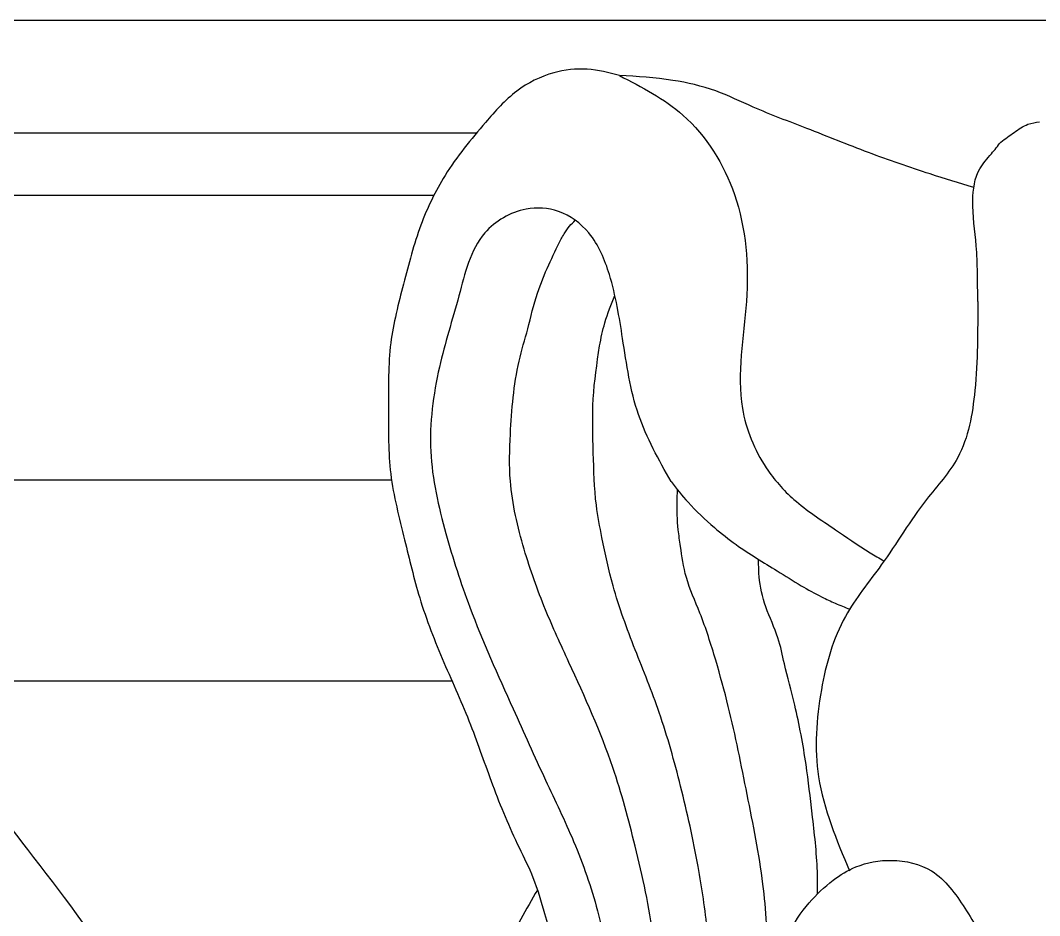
# Model space of a CAD drawing. Header units: millimetres. Extents: x 0 to 1128, y 0 to 3594.
# Drawn here: x 511.7 to 610.7, y 3506.6 to 3593.6 of the extents above; entities that cross this region are included whole.
import ezdxf

# ---------------------------------------------------------------- set-up
doc = ezdxf.new("R2010")
doc.units = ezdxf.units.MM
doc.layers.add('ceco.net 396 Corinthian column', color=7, linetype='Continuous')

msp = doc.modelspace()

# ---------------------------------------------------------------- linework, layer by layer
at = {"layer": 'ceco.net 396 Corinthian column'}
for p, q in [((880.743, 3593.56), (340.704, 3593.56)), ((556.012, 3582.618), (361.256, 3582.618)), ((551.87, 3576.562), (361.256, 3576.562)), ((547.759, 3548.897), (373.781, 3548.897)), ((553.632, 3529.371), (498.224, 3529.371))]:
    msp.add_line(p, q, dxfattribs=at)
for points, knots in [([(569.896, 3588.206), (568.861, 3588.47), (566.762, 3589.004), (563.211, 3588.62), (559.678, 3586.823), (556.376, 3583.11), (552.965, 3578.936), (550.348, 3573.537), (548.934, 3567.985), (547.377, 3562.078), (547.491, 3555.849), (547.392, 3549.395), (549.007, 3543.33), (550.423, 3537.134), (552.778, 3531.19), (555.494, 3525.281), (557.535, 3519.131), (559.604, 3514.198), (561.654, 3510.184), (562.511, 3507.1), (563.551, 3503.748), (564.969, 3499.065), (565.511, 3492.877), (566.588, 3486.401), (565.984, 3481.01), (565.739, 3477.829), (565.282, 3473.916)], [0, 0, 0, 0, 0.00228413, 0.00463266, 0.0075141, 0.01058839, 0.01524147, 0.01909302, 0.02337117, 0.02756967, 0.03215925, 0.03670964, 0.04139715, 0.04557582, 0.05038917, 0.05511305, 0.05956858, 0.06431572, 0.06662045, 0.06924183, 0.07117663, 0.07418343, 0.07973824, 0.08451047, 0.08821997, 0.0913591, 0.0913591, 0.0913591, 0.0913591]), ([(569.896, 3588.206), (572.073, 3587.078), (577.001, 3584.525), (582.008, 3576.436), (582.716, 3566.262), (580.836, 3557.175), (583.531, 3550.512), (586.935, 3546.661), (590.472, 3544.393), (593.321, 3542.393), (595.136, 3541.314), (595.61, 3541.029)], [0, 0, 0, 0, 0.00521564, 0.01180655, 0.01931041, 0.02677337, 0.03123646, 0.03417402, 0.03771362, 0.04026181, 0.04109032, 0.04109032, 0.04109032, 0.04109032]), ([(604.325, 3577.335), (602.908, 3577.757), (599.471, 3578.798), (594.047, 3580.675), (588.373, 3582.989), (583.371, 3584.85), (579.203, 3586.883), (574.794, 3587.915), (571.629, 3588.103), (569.896, 3588.206)], [0.00131034, 0.00131034, 0.00131034, 0.00131034, 0.00449134, 0.00904041, 0.01365417, 0.01767804, 0.02052328, 0.02360583, 0.02734063, 0.02734063, 0.02734063, 0.02734063]), ([(606.952, 3581.743), (607.383, 3582.055), (608.23, 3582.669), (609.433, 3583.52), (610.335, 3583.651), (610.723, 3583.703)], [0, 0, 0, 0, 0.001150249, 0.002262674, 0.003093544, 0.003093544, 0.003093544, 0.003093544]), ([(604.713, 3566.249), (604.706, 3567.18), (604.694, 3568.98), (604.594, 3572.269), (604.03, 3575.589), (604.488, 3578.887), (605.978, 3580.494), (606.655, 3581.363), (606.952, 3581.743)], [0, 0, 0, 0, 0.01111387, 0.02149698, 0.0391383, 0.05161337, 0.05901317, 0.06479138, 0.06479138, 0.06479138, 0.06479138]), ([(574.911, 3548.745), (573.721, 3550.868), (571.29, 3555.206), (570.285, 3562.273), (569.305, 3568.303), (567.418, 3572.881), (564.228, 3575.281), (560.274, 3575.511), (555.75, 3572.838), (554.328, 3566.508), (552.112, 3559.639), (551.074, 3551.686), (552.881, 3543.857), (555.568, 3535.497), (559.141, 3527.634), (562.529, 3520.054), (565.636, 3513.671), (568.119, 3506.662), (569.35, 3498.62), (569.914, 3491.101), (570.761, 3484.159), (570.157, 3479.794), (569.778, 3477.27), (569.384, 3474.705)], [0, 0, 0, 0, 0.0051914, 0.01061356, 0.01515515, 0.01839719, 0.02099199, 0.02326014, 0.02657161, 0.03130246, 0.03645804, 0.04236676, 0.04819046, 0.05357678, 0.06127623, 0.06674048, 0.07145108, 0.07655146, 0.08267181, 0.08888049, 0.09281063, 0.09765467, 0.09829348, 0.09829348, 0.09829348, 0.09829348]), ([(564.221, 3572.321), (564.321, 3572.492), (564.568, 3572.914), (565.029, 3573.603), (565.424, 3573.934), (565.596, 3574.15)], [0, 0, 0, 0, 0.000425473, 0.001049836, 0.001643701, 0.001643701, 0.001643701, 0.001643701]), ([(561.006, 3563.584), (561.282, 3564.758), (561.781, 3566.886), (562.981, 3569.767), (563.815, 3571.484), (564.221, 3572.321)], [0, 0, 0, 0, 0.01435435, 0.02603675, 0.03713608, 0.03713608, 0.03713608, 0.03713608]), ([(567.961, 3561.932), (568.114, 3562.686), (568.456, 3564.371), (569.09, 3565.968), (569.452, 3566.847)], [0, 0, 0, 0, 0.001651218, 0.003691704, 0.003691704, 0.003691704, 0.003691704]), ([(604.713, 3566.249), (604.712, 3563.382), (604.711, 3558.292), (603.522, 3551.293), (598.99, 3546.422), (595.828, 3541.001), (591.21, 3535.476), (589.183, 3528.254), (588.616, 3519.557), (590.993, 3513.919), (592.257, 3510.919)], [0, 0, 0, 0, 0.034439, 0.0611463, 0.0813707, 0.1120908, 0.1363014, 0.1661818, 0.1998369, 0.2381245, 0.2381245, 0.2381245, 0.2381245]), ([(572.84, 3474.893), (573.773, 3480.249), (574.311, 3486.16), (573.955, 3495.1), (573.456, 3504.439), (571.575, 3512.968), (569.154, 3522.042), (565.764, 3529.536), (562.546, 3536.467), (560.48, 3542.309), (559.121, 3548.058), (559.289, 3554.226), (559.716, 3559.22), (560.7, 3562.547), (561.006, 3563.584)], [0.00620397, 0.00620397, 0.00620397, 0.00620397, 0.01191752, 0.01892972, 0.02545085, 0.03200128, 0.03768054, 0.04563179, 0.04964779, 0.05412209, 0.05896795, 0.06222949, 0.06736225, 0.06968662, 0.06968662, 0.06968662, 0.06968662]), ([(576.204, 3474.09), (577.249, 3477.578), (577.932, 3481.141), (578.46, 3486.547), (578.856, 3492.121), (578.97, 3498.259), (578.577, 3504.709), (577.541, 3511.905), (575.941, 3518.993), (573.998, 3526.072), (571.387, 3532.409), (569.31, 3538.024), (568.288, 3542.775), (567.473, 3547.072), (567.36, 3551.595), (567.201, 3556.78), (567.709, 3560.222), (567.961, 3561.932)], [0.00497226, 0.00497226, 0.00497226, 0.00497226, 0.00862428, 0.0127749, 0.01665158, 0.0206491, 0.02597937, 0.03053801, 0.03627918, 0.04161263, 0.04630661, 0.05102423, 0.05446487, 0.05675423, 0.06042117, 0.06418074, 0.0678935, 0.0678935, 0.0678935, 0.0678935]), ([(537.999, 3455.103), (537.999, 3455.103), (537.175, 3462.759), (532.789, 3472.555), (527.926, 3487.283), (521.97, 3500.725), (513.033, 3512.149), (505.059, 3522.662), (496.92, 3530.965), (488.505, 3536.93), (480.496, 3541.174), (473.626, 3543.596), (467.621, 3547.025), (460.66, 3548.165), (453.064, 3548.607), (445.704, 3548.81), (438.796, 3548.989), (432.25, 3548.614), (427.93, 3547.92), (425.801, 3547.578), (425.557, 3547.523), (422.197, 3546.775), (416.245, 3544.611), (408.538, 3539.736), (402.625, 3533.157), (400.398, 3524.948), (398.017, 3517.619), (398.492, 3509.482), (398.852, 3501.448), (399.889, 3493.512), (401.855, 3486.354), (403.847, 3479.764), (407.574, 3474.294), (412.44, 3471.131), (417.344, 3468.482), (422.867, 3467.676), (428.134, 3467.388), (433.473, 3467.65), (438.442, 3468.658), (443.575, 3471.393), (447.641, 3474.173), (450.245, 3476.827), (451.171, 3478.016)], [0.3376614, 0.3376614, 0.3376614, 0.3376614, 0.3382944, 0.3515998, 0.360868, 0.3717395, 0.3829936, 0.3919379, 0.4001556, 0.4078907, 0.4140453, 0.4195997, 0.4235408, 0.4288041, 0.4345377, 0.4399676, 0.4446365, 0.4494088, 0.4540486, 0.4540486, 0.4540486, 0.4545871, 0.4614571, 0.4675179, 0.4741493, 0.4798402, 0.4856358, 0.4905795, 0.497184, 0.5030103, 0.5077316, 0.5131545, 0.51778, 0.521578, 0.5255443, 0.5296657, 0.5334308, 0.5369072, 0.5411632, 0.5441804, 0.549404, 0.5515082, 0.5515082, 0.5515082, 0.5515082]), ([(574.911, 3548.745), (575.448, 3548.063), (576.714, 3546.454), (578.882, 3544.45), (581.13, 3542.656), (583.204, 3541.295), (585.351, 3540.024), (587.408, 3538.693), (589.3, 3537.656), (590.879, 3536.907), (591.802, 3536.545), (592.274, 3536.367)], [0, 0, 0, 0, 0.0018665, 0.00440142, 0.00632961, 0.00805294, 0.00973342, 0.01170093, 0.01332307, 0.01437286, 0.01545823, 0.01545823, 0.01545823, 0.01545823]), ([(575.511, 3547.207), (575.517, 3547.362), (575.527, 3547.613), (575.53, 3547.865), (575.531, 3547.963)], [0, 0, 0, 0, 0.0003323379, 0.0005421717, 0.0005421717, 0.0005421717, 0.0005421717]), ([(579.34, 3470.595), (579.967, 3472.495), (580.681, 3474.656), (582.08, 3478.813), (583.141, 3485.061), (583.794, 3492.823), (584.507, 3501.043), (583.98, 3510.072), (582.304, 3518.321), (580.877, 3525.597), (579.258, 3531.457), (577.935, 3535.678), (576.243, 3539.338), (575.895, 3542.101), (575.52, 3544.499), (575.48, 3545.942), (575.511, 3547.207)], [0.00251398, 0.00251398, 0.00251398, 0.00251398, 0.00302027, 0.00740972, 0.01193734, 0.01661143, 0.02418041, 0.02966581, 0.03600347, 0.04227561, 0.04561845, 0.04908187, 0.05178697, 0.05425777, 0.0556967, 0.05831184, 0.05831184, 0.05831184, 0.05831184]), ([(447.419, 3480.215), (447.062, 3479.766), (445.775, 3478.311), (442.91, 3476.401), (439.391, 3474.016), (435.432, 3472.29), (431.467, 3471.661), (427.749, 3471.242), (423.917, 3471.866), (420.395, 3473.379), (416.522, 3474.686), (413.097, 3477.381), (409.63, 3480.98), (407.268, 3485.273), (405.924, 3489.345), (404.656, 3493.101), (404.061, 3497.082), (403.681, 3501.566), (403.529, 3506.069), (403.154, 3510.553), (403.237, 3514.513), (403.902, 3518.061), (405.324, 3522.998), (406.681, 3528.891), (411.497, 3533.634), (415.398, 3537.38), (420.42, 3540.061), (425.952, 3541.949), (431.456, 3543.807), (437.18, 3544.413), (442.647, 3544.695), (449.346, 3544.969), (456.34, 3543.087), (463.65, 3541.838), (469.762, 3539.377), (475.334, 3536.726), (481.005, 3534.021), (486.663, 3529.601), (491.992, 3524.577), (497.05, 3518.914), (502.396, 3513.489), (507.663, 3507.768), (512.204, 3501.256), (515.753, 3494.977), (519.112, 3488.846), (521.97, 3483.154), (524.172, 3477.583), (525.366, 3472.469), (527.531, 3467.641), (529.216, 3462.943), (529.841, 3459.068), (530.092, 3457.66), (530.258, 3455.945)], [0.1414173, 0.1414173, 0.1414173, 0.1414173, 0.1426489, 0.1455933, 0.1487545, 0.1518165, 0.1547788, 0.1573651, 0.159833, 0.1630226, 0.1656089, 0.1685633, 0.1722784, 0.1763226, 0.178961, 0.1815104, 0.1848382, 0.1875854, 0.1911981, 0.1945302, 0.197267, 0.1996937, 0.2022624, 0.2083876, 0.2121994, 0.2165496, 0.2200131, 0.224325, 0.2291429, 0.2324503, 0.2366637, 0.2409541, 0.2467774, 0.2521241, 0.2568884, 0.2608769, 0.2654286, 0.2703562, 0.2762446, 0.2811817, 0.2866854, 0.2926408, 0.2978881, 0.3037268, 0.3081588, 0.3129326, 0.3174277, 0.3210177, 0.324186, 0.3288149, 0.3316196, 0.3318436, 0.3318436, 0.3318436, 0.3318436]), ([(589.138, 3508.688), (589.147, 3509.416), (589.155, 3512.015), (588.651, 3516.204), (588.038, 3521.612), (587.129, 3526.52), (585.98, 3530.629), (585.394, 3533.641), (584.024, 3536.54), (583.455, 3538.928), (583.424, 3540.472), (583.421, 3541.029), (583.421, 3541.181)], [0.00058208, 0.00058208, 0.00058208, 0.00058208, 0.00214867, 0.00617549, 0.00964016, 0.01386844, 0.01689122, 0.01883506, 0.02104896, 0.02317099, 0.02403969, 0.02436875, 0.02436875, 0.02436875, 0.02436875]), ([(588.591, 3479.276), (589.088, 3480.207), (590.282, 3482.44), (589.078, 3486.771), (588.184, 3491.343), (586.331, 3495.752), (585.949, 3500.206), (585.857, 3504.54), (588.164, 3507.793), (590.418, 3509.961), (593.095, 3511.612), (596.486, 3512.213), (600.783, 3511.227), (603.559, 3507.275), (606.054, 3503.049), (605.928, 3498.138), (606.565, 3493.232), (603.947, 3488.53), (602.595, 3484.033), (602.976, 3479.448), (604.582, 3477.413), (605.38, 3476.195)], [0, 0, 0, 0, 0.00220278, 0.00528293, 0.00910355, 0.01241503, 0.01540319, 0.01875048, 0.02137365, 0.02366903, 0.02549798, 0.02804489, 0.03092464, 0.03440439, 0.03801046, 0.0412654, 0.04478638, 0.04836593, 0.05247878, 0.0548119, 0.05791173, 0.05791173, 0.05791173, 0.05791173]), ([(561.928, 3509.069), (560.82, 3507.204), (557.953, 3501.863), (553.754, 3493.934), (551.731, 3485.072), (549.896, 3477.559), (548.646, 3471.054), (548.341, 3466.758), (548.219, 3465.037)], [0.0072167, 0.0072167, 0.0072167, 0.0072167, 0.01188917, 0.02023497, 0.02639822, 0.03135186, 0.03690347, 0.0406157, 0.0406157, 0.0406157, 0.0406157])]:
    msp.add_open_spline(points, degree=3, knots=knots, dxfattribs=at)

doc.saveas('drawing.dxf')
